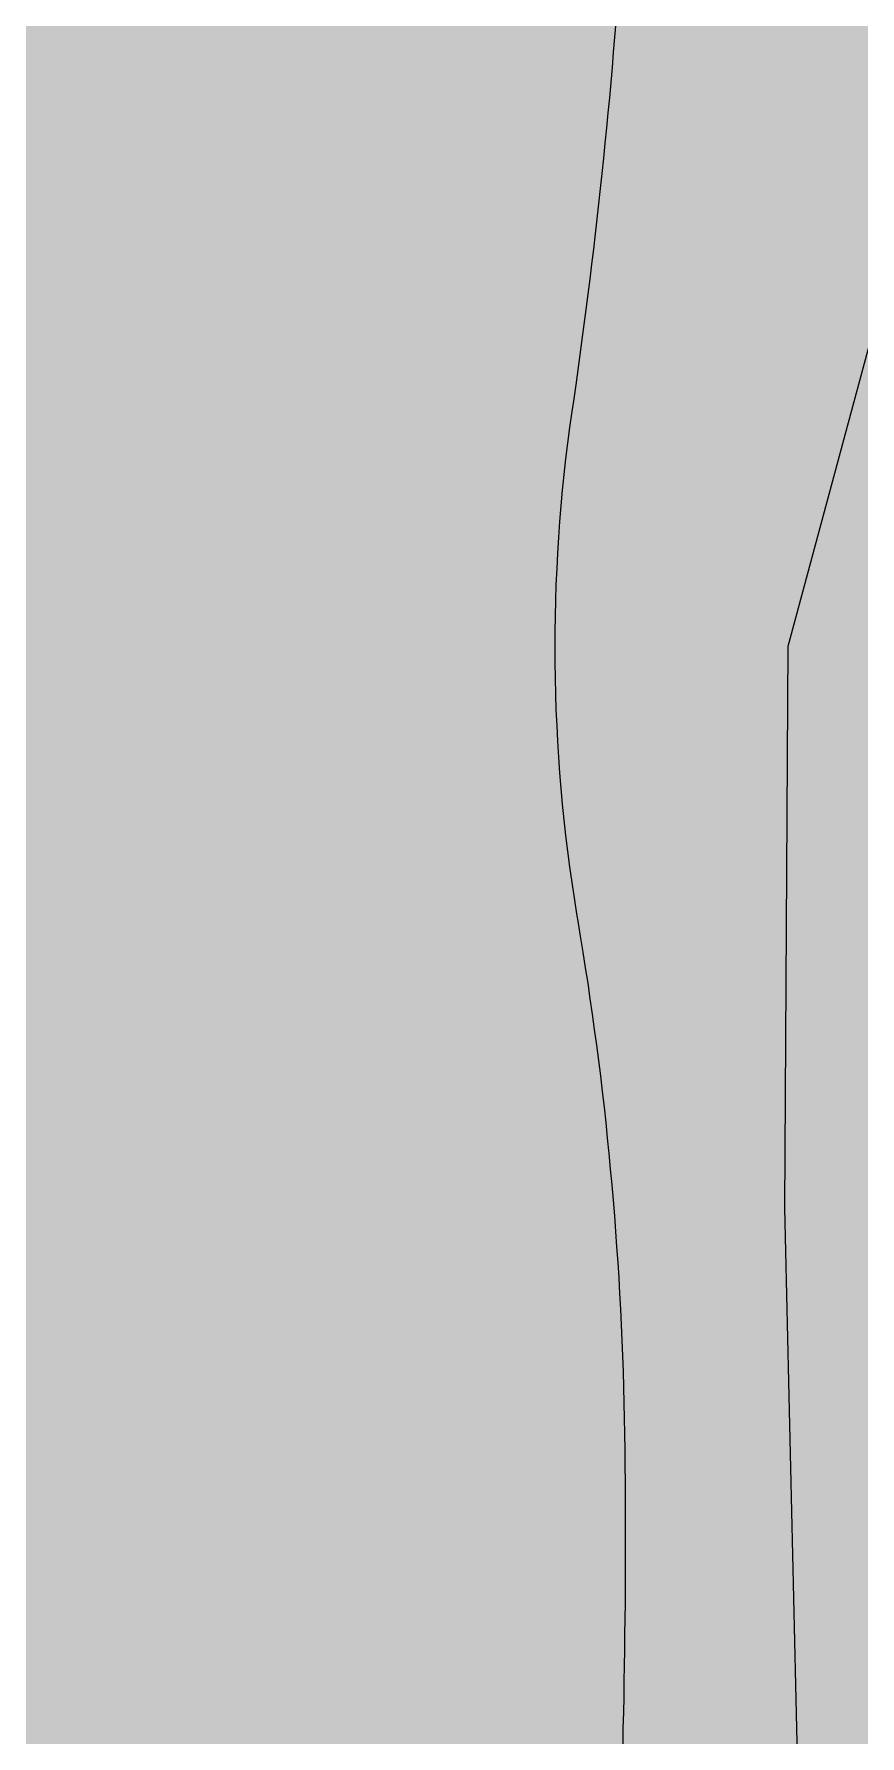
# Model space of a CAD drawing. Header units: metres. Extents: x 68582 to 69192, y 19191 to 19633.
# Drawn here: x 68701.22 to 68707.1, y 19306.64 to 19318.76 of the extents above; entities that cross this region are included whole.
import ezdxf

# ---------------------------------------------------------------- set-up
doc = ezdxf.new("R2010")
doc.units = ezdxf.units.M
doc.layers.get('0').update_dxf_attribs({"lineweight": 15})
doc.layers.add('None', color=7, linetype='Continuous', lineweight=5)

msp = doc.modelspace()

# ---------------------------------------------------------------- hatches: boundary and pattern name
at = {"true_color": 0xd1f0d1, "transparency": 33554687}
msp.add_hatch(color=254, dxfattribs=at).paths.add_polyline_path([(68588.122, 19191.443), (69192.296, 19191.443), (69192.296, 19628.232), (68588.122, 19628.232)], flags=0)
at = {"layer": 'None', "linetype": 'Continuous', "lineweight": 0, "true_color": 0xffffff, "transparency": 33554687}
msp.add_hatch(color=7, dxfattribs=at).paths.add_polyline_path([(68699.767, 19291.068), (68698.85, 19300.03), (68698.611, 19303.021), (68698.468, 19306.019), (68698.42, 19309.019), (68698.42, 19315.559), (68698.54, 19326.601), (68698.9, 19337.637), (68699.246, 19345.617), (68699.28, 19346.852), (68699.275, 19348.087), (68699.231, 19349.322), (68699.147, 19350.555), (68699.025, 19351.784), (68698.863, 19353.009), (68698.663, 19354.228), (68698.424, 19355.44), (68698.146, 19356.644), (68697.739, 19358.183), (68697.282, 19359.709), (68696.776, 19361.218), (68696.221, 19362.711), (68695.617, 19364.184), (68694.966, 19365.638), (68694.268, 19367.069), (68685.377, 19384.574), (68687.16, 19385.48), (68696.038, 19368.001), (68696.768, 19366.504), (68697.449, 19364.984), (68698.08, 19363.442), (68698.661, 19361.881), (68699.191, 19360.301), (68699.669, 19358.705), (68700.095, 19357.095), (68700.385, 19355.836), (68700.635, 19354.568), (68700.845, 19353.292), (68701.014, 19352.011), (68701.142, 19350.725), (68701.229, 19349.435), (68701.276, 19348.144), (68701.281, 19346.851), (68701.246, 19345.559), (68700.611, 19330.961), (68700.468, 19326.559), (68700.42, 19322.155), (68700.42, 19318.747), (68700.421, 19318.713), (68700.422, 19318.678), (68700.425, 19318.643), (68700.43, 19318.608), (68700.435, 19318.574), (68700.442, 19318.54), (68700.45, 19318.506), (68700.459, 19318.472), (68700.469, 19318.439), (68700.48, 19318.406), (68700.493, 19318.373), (68700.506, 19318.341), (68700.521, 19318.31), (68700.537, 19318.279), (68700.554, 19318.248), (68700.571, 19318.218), (68700.59, 19318.189), (68700.61, 19318.16), (68700.631, 19318.133), (68700.653, 19318.106), (68700.676, 19318.079), (68700.7, 19318.054), (68700.724, 19318.029), (68700.75, 19318.005), (68700.776, 19317.982), (68700.803, 19317.96), (68700.831, 19317.939), (68700.859, 19317.919), (68700.889, 19317.9), (68700.918, 19317.882), (68700.949, 19317.865), (68700.98, 19317.849), (68701.012, 19317.835), (68701.044, 19317.821), (68701.076, 19317.808), (68701.109, 19317.797), (68701.142, 19317.787), (68701.176, 19317.778), (68701.21, 19317.77), (68701.244, 19317.763), (68701.278, 19317.757), (68701.313, 19317.753), (68701.348, 19317.75), (68701.383, 19317.748), (68701.417, 19317.747), (68707.296, 19317.732), (68707.296, 19317.014), (68701.534, 19317.014), (68701.499, 19317.013), (68701.465, 19317.011), (68701.43, 19317.008), (68701.396, 19317.004), (68701.362, 19316.999), (68701.328, 19316.992), (68701.294, 19316.985), (68701.261, 19316.976), (68701.228, 19316.966), (68701.195, 19316.955), (68701.163, 19316.942), (68701.131, 19316.929), (68701.1, 19316.914), (68701.069, 19316.899), (68701.038, 19316.882), (68701.009, 19316.865), (68700.98, 19316.846), (68700.951, 19316.826), (68700.924, 19316.806), (68700.897, 19316.784), (68700.87, 19316.762), (68700.845, 19316.738), (68700.82, 19316.714), (68700.796, 19316.689), (68700.774, 19316.663), (68700.752, 19316.637), (68700.731, 19316.609), (68700.71, 19316.581), (68700.691, 19316.552), (68700.673, 19316.523), (68700.656, 19316.493), (68700.64, 19316.462), (68700.625, 19316.431), (68700.611, 19316.4), (68700.598, 19316.368), (68700.587, 19316.335), (68700.576, 19316.302), (68700.567, 19316.269), (68700.559, 19316.235), (68700.552, 19316.202), (68700.546, 19316.168), (68700.541, 19316.133), (68700.537, 19316.099), (68700.535, 19316.064), (68700.534, 19316.03), (68700.42, 19309.06), (68700.467, 19306.096), (68700.609, 19303.135), (68700.845, 19300.18), (68701.751, 19291.325), (68702.85, 19281.21), (68700.862, 19280.994)], flags=0)
at = {"layer": 'None', "linetype": 'Continuous', "lineweight": 0, "true_color": 0xa6caf0, "transparency": 33554687}
msp.add_hatch(color=151, dxfattribs=at).paths.add_polyline_path([(68717.98, 19316.42), (68719.199, 19314.637), (68720, 19312.3), (68721.189, 19308.3), (68721.889, 19304.4), (68722.324, 19303.031), (68723.728, 19300.6), (68724.2, 19300.098), (68725.45, 19299.01), (68727, 19297.906), (68732.6, 19296.251), (68735.613, 19295.97), (68741.159, 19295.97), (68746.1, 19296.296), (68754.8, 19297.3), (68762.2, 19298.166), (68767.661, 19298.768), (68769.4, 19298.768), (68772.7, 19298.276), (68775.684, 19297.411), (68776.943, 19296.684), (68778.19, 19295.15), (68781.641, 19290.905), (68783.434, 19287.8), (68784.295, 19285.3), (68784.62, 19283.4), (68784.68, 19282.143), (68784.68, 19272.77), (68784.401, 19269.5), (68783.61, 19266.53), (68781.993, 19263.7), (68779.703, 19259.733), (68778.55, 19258.58), (68775.491, 19257.2), (68771.9, 19255.354), (68767.892, 19253.523), (68765.1, 19252.55), (68762.745, 19252.085), (68760.058, 19251.623), (68755.485, 19250.395), (68749.8, 19248.868), (68745.4, 19247.928), (68740.4, 19247.232), (68732.7, 19247.079), (68725.281, 19247.746), (68723.77, 19248.119), (68719.46, 19251.4), (68714.159, 19256.2), (68712.442, 19258.2), (68709.801, 19262.1), (68709.02, 19264.09), (68708.376, 19267.463), (68707.423, 19276.4), (68707.303, 19278.5), (68707.13, 19286), (68706.877, 19296.987), (68706.738, 19303), (68706.567, 19310.4), (68706.591, 19314.4), (68707.296, 19317.014), (68717.74, 19317.56)], flags=0)

# ---------------------------------------------------------------- linework, layer by layer
at = {"layer": 'None', "color": 7, "linetype": 'Continuous', "lineweight": 5, "transparency": 33554687}
for p, q in [((68705.363, 19318.843), (68705.354, 19318.735)), ((68705.354, 19318.735), (68705.345, 19318.628)), ((68705.345, 19318.628), (68705.336, 19318.52)), ((68705.336, 19318.52), (68705.327, 19318.412)), ((68705.317, 19318.304), (68705.307, 19318.196)), ((68705.327, 19318.412), (68705.317, 19318.304)), ((68705.307, 19318.196), (68705.296, 19318.089)), ((68705.296, 19318.089), (68705.286, 19317.981)), ((68705.286, 19317.981), (68705.275, 19317.873)), ((68705.275, 19317.873), (68705.264, 19317.765)), ((68705.264, 19317.765), (68705.252, 19317.657)), ((68705.252, 19317.657), (68705.24, 19317.55)), ((68705.24, 19317.55), (68705.228, 19317.442)), ((68705.216, 19317.335), (68705.204, 19317.227)), ((68705.228, 19317.442), (68705.216, 19317.335)), ((68705.204, 19317.227), (68705.191, 19317.12)), ((68705.191, 19317.12), (68705.178, 19317.012)), ((68705.178, 19317.012), (68705.164, 19316.905)), ((68705.164, 19316.905), (68705.15, 19316.797)), ((68705.15, 19316.797), (68705.136, 19316.69)), ((68705.136, 19316.69), (68705.122, 19316.583)), ((68705.122, 19316.583), (68705.108, 19316.475)), ((68705.093, 19316.368), (68705.078, 19316.261)), ((68705.108, 19316.475), (68705.093, 19316.368)), ((68705.078, 19316.261), (68705.061, 19316.145)), ((68705.061, 19316.145), (68705.05, 19316.07)), ((68705.05, 19316.07), (68705.034, 19315.956)), ((68705.034, 19315.956), (68705.019, 19315.845)), ((68705.019, 19315.845), (68705.006, 19315.734)), ((68705.006, 19315.734), (68704.994, 19315.622)), ((68704.994, 19315.622), (68704.982, 19315.51)), ((68704.972, 19315.399), (68704.963, 19315.287)), ((68704.982, 19315.51), (68704.972, 19315.399)), ((68704.963, 19315.287), (68704.955, 19315.175)), ((68704.955, 19315.175), (68704.948, 19315.063)), ((68704.948, 19315.063), (68704.942, 19314.951)), ((68704.942, 19314.951), (68704.937, 19314.839)), ((68704.937, 19314.839), (68704.934, 19314.727)), ((68704.934, 19314.727), (68704.931, 19314.615)), ((68704.931, 19314.615), (68704.929, 19314.503)), ((68704.929, 19314.503), (68704.929, 19314.395)), ((68704.929, 19314.395), (68704.929, 19314.284)), ((68704.929, 19314.284), (68704.931, 19314.172)), ((68704.931, 19314.172), (68704.934, 19314.06)), ((68704.934, 19314.06), (68704.937, 19313.948)), ((68704.937, 19313.948), (68704.942, 19313.836)), ((68704.942, 19313.836), (68704.948, 19313.724)), ((68704.948, 19313.724), (68704.955, 19313.612)), ((68704.955, 19313.612), (68704.963, 19313.5)), ((68704.963, 19313.5), (68704.972, 19313.388)), ((68704.972, 19313.388), (68704.982, 19313.276)), ((68704.982, 19313.276), (68704.994, 19313.165)), ((68704.994, 19313.165), (68705.006, 19313.053)), ((68705.006, 19313.053), (68705.019, 19312.942)), ((68705.019, 19312.942), (68705.034, 19312.831)), ((68705.034, 19312.831), (68705.049, 19312.72)), ((68705.049, 19312.72), (68705.066, 19312.609)), ((68705.066, 19312.609), (68705.084, 19312.495)), ((68705.084, 19312.495), (68705.095, 19312.43)), ((68705.095, 19312.43), (68705.11, 19312.336)), ((68705.11, 19312.336), (68705.129, 19312.222)), ((68705.129, 19312.222), (68705.146, 19312.112)), ((68705.146, 19312.112), (68705.163, 19312.002)), ((68705.163, 19312.002), (68705.179, 19311.892)), ((68705.179, 19311.892), (68705.195, 19311.782)), ((68705.195, 19311.782), (68705.21, 19311.672)), ((68705.21, 19311.672), (68705.225, 19311.562)), ((68705.225, 19311.562), (68705.239, 19311.452)), ((68705.239, 19311.452), (68705.253, 19311.342)), ((68705.253, 19311.342), (68705.266, 19311.231)), ((68705.266, 19311.231), (68705.279, 19311.121)), ((68705.279, 19311.121), (68705.291, 19311.011)), ((68705.291, 19311.011), (68705.302, 19310.9)), ((68705.302, 19310.9), (68705.314, 19310.79)), ((68705.314, 19310.79), (68705.324, 19310.679)), ((68705.324, 19310.679), (68705.334, 19310.568)), ((68705.334, 19310.568), (68705.344, 19310.458)), ((68705.344, 19310.458), (68705.353, 19310.347)), ((68705.353, 19310.347), (68705.361, 19310.236)), ((68705.361, 19310.236), (68705.369, 19310.125)), ((68705.369, 19310.125), (68705.377, 19310.015)), ((68705.377, 19310.015), (68705.384, 19309.904)), ((68705.384, 19309.904), (68705.39, 19309.793)), ((68705.39, 19309.793), (68705.396, 19309.682)), ((68705.396, 19309.682), (68705.402, 19309.571)), ((68705.402, 19309.571), (68705.406, 19309.46)), ((68705.406, 19309.46), (68705.411, 19309.349)), ((68705.411, 19309.349), (68705.415, 19309.238)), ((68705.415, 19309.238), (68705.418, 19309.127)), ((68705.418, 19309.127), (68705.421, 19309.016)), ((68705.421, 19309.016), (68705.423, 19308.905)), ((68705.423, 19308.905), (68705.425, 19308.8)), ((68705.425, 19308.8), (68705.427, 19308.675)), ((68705.427, 19308.675), (68705.428, 19308.564)), ((68705.428, 19308.564), (68705.429, 19308.453)), ((68705.429, 19308.453), (68705.429, 19308.342)), ((68705.429, 19308.342), (68705.43, 19308.23)), ((68705.43, 19308.23), (68705.43, 19308.119)), ((68705.43, 19308.119), (68705.43, 19308.018)), ((68705.43, 19308.018), (68705.43, 19307.923)), ((68705.43, 19307.923), (68705.43, 19307.812)), ((68705.43, 19307.812), (68705.429, 19307.701)), ((68705.429, 19307.701), (68705.429, 19307.59)), ((68705.429, 19307.59), (68705.428, 19307.479)), ((68705.428, 19307.479), (68705.426, 19307.367)), ((68705.426, 19307.367), (68705.425, 19307.256)), ((68705.425, 19307.256), (68705.423, 19307.145)), ((68705.423, 19307.145), (68705.421, 19307.033)), ((68705.419, 19306.923), (68705.417, 19306.812)), ((68705.421, 19307.033), (68705.419, 19306.923)), ((68705.417, 19306.812), (68705.414, 19306.7)), ((68705.414, 19306.7), (68705.412, 19306.589))]:
    msp.add_line(p, q, dxfattribs=at)
msp.add_lwpolyline([(68708.376, 19267.463), (68707.423, 19276.4), (68707.303, 19278.5), (68707.13, 19286), (68706.877, 19296.987), (68706.738, 19303), (68706.567, 19310.4), (68706.591, 19314.4), (68707.296, 19317.014), (68717.74, 19317.56)], dxfattribs=at)

doc.saveas('drawing.dxf')
